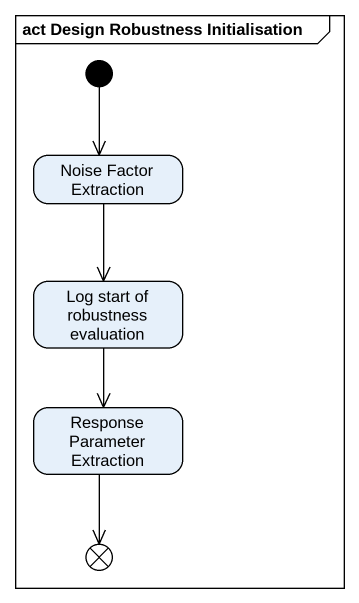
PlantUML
@startuml
mainframe act Design Robustness Initialisation
hide empty description
state "Noise Factor Extraction" as Noise_Factor_Extraction
state "Log start of robustness evaluation" as Log_start_of_robustness
state "Response Parameter Extraction" as Response_Parameter
state flowfinal1 <<end>>
[*] --> Noise_Factor_Extraction
Noise_Factor_Extraction --> Log_start_of_robustness
Log_start_of_robustness --> Response_Parameter
Response_Parameter --> flowfinal1
@enduml
